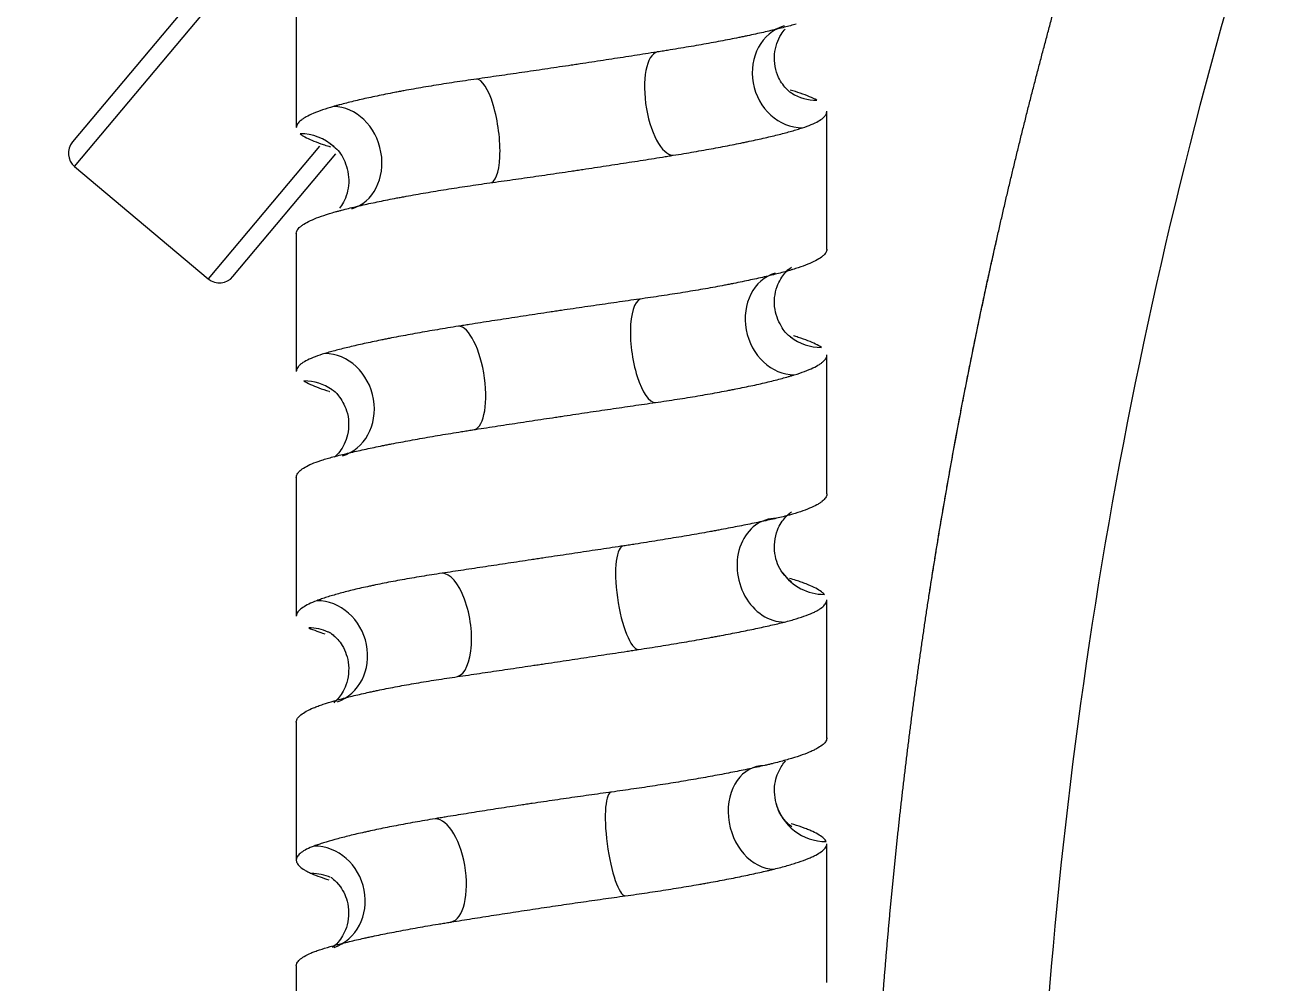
# Model space of a CAD drawing. Header units: millimetres. Extents: x 6110 to 6704, y -2661 to -1821.
# Drawn here: x 6585.37 to 6594.32, y -2388.5 to -2381.64 of the extents above; entities that cross this region are included whole.
import ezdxf

# ---------------------------------------------------------------- set-up
doc = ezdxf.new("R2010")
doc.units = ezdxf.units.MM
doc.header["$LTSCALE"] = 0.1
doc.linetypes.add('HIDDEN2', pattern=[4.7625, 3.175, -1.5875])
doc.layers.add('1', color=4, linetype='HIDDEN2', lineweight=13)
doc.layers.add('DIM', color=3, linetype='Continuous', lineweight=9)

msp = doc.modelspace()

# ---------------------------------------------------------------- hatches: boundary and pattern name
at = {"layer": 'DIM'}
h = msp.add_hatch(dxfattribs=at)
h.set_pattern_fill('ANSI31', color=2)
edge = h.paths.add_edge_path()
edge.add_line((6619.6172, -2595.9805), (6619.6172, -1962.2056))
edge.add_line((6634.6172, -1966.1101), (6619.6172, -1966.1101))
edge.add_line((6634.6172, -2610.9805), (6634.6172, -1966.1101))
edge.add_line((6634.6172, -2610.9805), (6184.4567, -2610.9805))
edge.add_line((6619.6172, -2595.9805), (6184.4567, -2595.9805))
edge.add_line((6184.4567, -2610.9805), (6184.4567, -2595.9805))

# ---------------------------------------------------------------- linework, layer by layer
at = {"layer": '1', "color": 7, "linetype": 'Continuous', "lineweight": -3}
for p, q in [((6587.3184, -2380.566), (6585.715, -2382.4769)), ((6585.7304, -2382.653), (6587.3883, -2380.6772)), ((6587.3184, -2381.3797), (6587.3184, -2382.3728)), ((6590.8665, -2382.1275), (6590.8667, -2382.128)), ((6591.1183, -2383.246), (6591.1184, -2382.2567)), ((6587.4844, -2382.5073), (6586.6879, -2383.4565)), ((6586.864, -2383.4411), (6587.6022, -2382.5613)), ((6585.7304, -2382.653), (6586.6879, -2383.4565)), ((6587.3183, -2383.1306), (6587.3183, -2384.1204)), ((6591.1182, -2384.9974), (6591.1183, -2384.0039)), ((6587.5702, -2384.2496), (6587.5745, -2384.2514)), ((6587.3182, -2384.8787), (6587.3182, -2385.8735)), ((6591.1182, -2386.7469), (6591.1182, -2385.7557)), ((6587.3182, -2386.6314), (6587.3181, -2387.6198)), ((6591.1181, -2388.4969), (6591.1181, -2387.5045)), ((6587.3181, -2388.3781), (6587.3181, -2389.3736))]:
    msp.add_line(p, q, dxfattribs=at)
for centre, radius, start, end in [((6628.8467, -2391.4441), 36.25, 162.25533, 177), ((6585.8107, -2382.5573), 0.125, 140, 230), ((6586.7683, -2383.3608), 0.125, 230, 320)]:
    msp.add_arc(centre, radius, start, end, dxfattribs=at)
for centre, major_axis, ratio, start_param, end_param in [((6590.921, -2382.0044), (0.1094, -0.3587), 0.888594, 3.142001, 6.018362), ((6589.9684, -2382.2016), (0.0592, -0.3703), 0.390026, 3.080154, 6.218695), ((6588.6567, -2382.3983), (0.0521, -0.3714), 0.292737, 6.242656, 9.384306), ((6591.0605, -2381.8069), (0.1938, 0.321), 0.95945, 3.141255, 3.665249), ((6587.6136, -2382.5943), (0.0987, -0.3618), 0.836171, 0.014722, 2.916263), ((6587.338, -2382.79), (0.2587, 0.2714), 0.981376, 0.033293, 0.751856), ((6587.338, -2382.79), (0.2587, 0.2714), 0.981376, 6.279613, 6.316478), ((6590.8581, -2383.7741), (0.1048, -0.36), 0.853671, 3.159547, 6.037546), ((6589.8435, -2383.9712), (0.0529, -0.3712), 0.326595, 3.094431, 6.236094), ((6588.5306, -2384.1678), (0.0581, -0.3705), 0.35872, 6.229007, 9.367885), ((6591.0881, -2383.5766), (0.2282, 0.2976), 0.975504, 3.138393, 3.784109), ((6587.5463, -2384.3637), (0.1017, -0.361), 0.872275, 0.000319, 2.900935), ((6587.3608, -2384.5595), (0.2137, 0.3081), 0.967374, 6.282428, 6.872574), ((6590.7861, -2385.5437), (0.0873, -0.3647), 0.818314, 2.947851, 6.089526), ((6589.7163, -2385.7408), (0.0563, -0.3707), 0.258829, 3.102877, 6.241763), ((6588.4078, -2385.9373), (0.055, -0.3709), 0.422474, 6.221139, 9.362835), ((6591.1073, -2385.3463), (0.3047, 0.2186), 0.983787, 3.134519, 4.080843), ((6587.4868, -2386.1332), (0.1255, -0.3534), 0.902037, 0.000216, 2.830461), ((6587.3938, -2386.329), (0.1627, 0.3379), 0.952193, 0.02904, 0.429751), ((6587.3938, -2386.329), (0.1627, 0.3379), 0.952193, 0.000273, 0.02904), ((6590.7074, -2387.3134), (0.0864, -0.3649), 0.775226, 2.960917, 6.099812), ((6589.6257, -2387.5044), (0.0514, -0.3715), 0.213188, 3.1119, 6.25268), ((6591.1162, -2387.1159), (0.3621, 0.0976), 0.99034, 3.132845, 4.446856), ((6588.3608, -2387.6949), (0.0607, -0.3701), 0.447241, 6.212336, 9.350635), ((6587.4656, -2387.8911), (0.1227, -0.3544), 0.914273, 0.000298, 2.835065), ((6587.4092, -2388.087), (0.1613, 0.3386), 0.94194, 0.019385, 0.4201)]:
    msp.add_ellipse(centre, major_axis=major_axis, ratio=ratio, start_param=start_param, end_param=end_param, dxfattribs=at)
for points, knots in [([(6591.4635, -2389.4815), (6591.4643, -2389.4655), (6591.466, -2389.4337), (6591.4686, -2389.3859), (6591.4713, -2389.3381), (6591.474, -2389.2903), (6591.4768, -2389.2424), (6591.4796, -2389.1946), (6591.4825, -2389.1468), (6591.4855, -2389.099), (6591.4885, -2389.0512), (6591.4916, -2389.0034), (6591.4947, -2388.9556), (6591.4979, -2388.9078), (6591.5012, -2388.86), (6591.5045, -2388.8122), (6591.5079, -2388.7644), (6591.5114, -2388.7165), (6591.5149, -2388.6687), (6591.5185, -2388.6209), (6591.5221, -2388.5731), (6591.5258, -2388.5253), (6591.5296, -2388.4775), (6591.5334, -2388.4297), (6591.5373, -2388.3819), (6591.5412, -2388.3341), (6591.5453, -2388.2863), (6591.5493, -2388.2385), (6591.5535, -2388.1907), (6591.5577, -2388.1429), (6591.5619, -2388.0952), (6591.5662, -2388.0474), (6591.5706, -2387.9996), (6591.575, -2387.9518), (6591.5795, -2387.904), (6591.5841, -2387.8562), (6591.5887, -2387.8084), (6591.5934, -2387.7607), (6591.5982, -2387.7129), (6591.603, -2387.6651), (6591.6078, -2387.6173), (6591.6128, -2387.5696), (6591.6178, -2387.5218), (6591.6228, -2387.474), (6591.6279, -2387.4263), (6591.6331, -2387.3785), (6591.6383, -2387.3308), (6591.6436, -2387.283), (6591.649, -2387.2353), (6591.6544, -2387.1875), (6591.6599, -2387.1398), (6591.6655, -2387.092), (6591.6711, -2387.0443), (6591.6767, -2386.9966), (6591.6825, -2386.9488), (6591.6883, -2386.9011), (6591.6941, -2386.8534), (6591.7, -2386.8057), (6591.706, -2386.758), (6591.7121, -2386.7103), (6591.7182, -2386.6626), (6591.7243, -2386.6149), (6591.7305, -2386.5672), (6591.7368, -2386.5195), (6591.7432, -2386.4718), (6591.7496, -2386.4241), (6591.7561, -2386.3764), (6591.7626, -2386.3287), (6591.7692, -2386.2811), (6591.7759, -2386.2334), (6591.7826, -2386.1857), (6591.7893, -2386.1381), (6591.7962, -2386.0904), (6591.8031, -2386.0428), (6591.8101, -2385.9951), (6591.8171, -2385.9475), (6591.8242, -2385.8999), (6591.8313, -2385.8522), (6591.8385, -2385.8046), (6591.8458, -2385.757), (6591.8532, -2385.7094), (6591.8605, -2385.6618), (6591.868, -2385.6142), (6591.8755, -2385.5666), (6591.8831, -2385.519), (6591.8908, -2385.4715), (6591.8985, -2385.4239), (6591.9062, -2385.3763), (6591.9141, -2385.3288), (6591.922, -2385.2812), (6591.9299, -2385.2336), (6591.9379, -2385.1861), (6591.946, -2385.1386), (6591.9541, -2385.091), (6591.9623, -2385.0435), (6591.9706, -2384.996), (6591.9789, -2384.9485), (6591.9873, -2384.901), (6591.9958, -2384.8535), (6592.0043, -2384.806), (6592.0128, -2384.7585), (6592.0215, -2384.7111), (6592.0302, -2384.6636), (6592.0389, -2384.6162), (6592.0477, -2384.5687), (6592.0566, -2384.5213), (6592.0656, -2384.4738), (6592.0746, -2384.4264), (6592.0836, -2384.379), (6592.0928, -2384.3316), (6592.1019, -2384.2842), (6592.1112, -2384.2368), (6592.1205, -2384.1894), (6592.1299, -2384.142), (6592.1393, -2384.0946), (6592.1488, -2384.0473), (6592.1584, -2383.9999), (6592.168, -2383.9526), (6592.1777, -2383.9053), (6592.1874, -2383.8579), (6592.1972, -2383.8106), (6592.2071, -2383.7633), (6592.217, -2383.716), (6592.227, -2383.6687), (6592.2371, -2383.6214), (6592.2472, -2383.5742), (6592.2574, -2383.5269), (6592.2676, -2383.4797), (6592.2779, -2383.4324), (6592.2883, -2383.3852), (6592.2987, -2383.338), (6592.3092, -2383.2907), (6592.3197, -2383.2435), (6592.3303, -2383.1963), (6592.341, -2383.1492), (6592.3517, -2383.102), (6592.3625, -2383.0548), (6592.3734, -2383.0077), (6592.3843, -2382.9605), (6592.3953, -2382.9134), (6592.4063, -2382.8663), (6592.4174, -2382.8192), (6592.4286, -2382.7721), (6592.4398, -2382.725), (6592.4511, -2382.6779), (6592.4624, -2382.6308), (6592.4738, -2382.5838), (6592.4853, -2382.5367), (6592.4968, -2382.4897), (6592.5084, -2382.4427), (6592.5201, -2382.3957), (6592.5318, -2382.3487), (6592.5436, -2382.3017), (6592.5554, -2382.2547), (6592.5673, -2382.2077), (6592.5793, -2382.1608), (6592.5913, -2382.1138), (6592.6034, -2382.0669), (6592.6156, -2382.02), (6592.6278, -2381.9731), (6592.64, -2381.9262), (6592.6524, -2381.8793), (6592.6648, -2381.8324), (6592.6772, -2381.7856), (6592.6898, -2381.7387), (6592.7023, -2381.6919), (6592.715, -2381.6451), (6592.7277, -2381.5983), (6592.7404, -2381.5515), (6592.7533, -2381.5047), (6592.7662, -2381.4579), (6592.7791, -2381.4112), (6592.7921, -2381.3644), (6592.8052, -2381.3177), (6592.8183, -2381.271), (6592.8315, -2381.2243), (6592.8448, -2381.1776), (6592.8581, -2381.1309), (6592.8715, -2381.0843), (6592.8849, -2381.0376), (6592.8984, -2380.991), (6592.912, -2380.9443), (6592.9256, -2380.8977), (6592.9393, -2380.8512), (6592.9531, -2380.8046), (6592.9669, -2380.758), (6592.9807, -2380.7115), (6592.9947, -2380.6649), (6593.0087, -2380.6184), (6593.0227, -2380.5719), (6593.0368, -2380.5254), (6593.051, -2380.4789), (6593.0653, -2380.4325), (6593.0796, -2380.386), (6593.0939, -2380.3396), (6593.1083, -2380.2932), (6593.1228, -2380.2468), (6593.1374, -2380.2004), (6593.152, -2380.154), (6593.1666, -2380.1077), (6593.1814, -2380.0613), (6593.1912, -2380.0304), (6593.1962, -2380.015)], [0, 0, 0, 0, 0.004961, 0.009922, 0.014883, 0.019845, 0.024807, 0.02977, 0.034733, 0.039696, 0.04466, 0.049625, 0.054589, 0.059554, 0.06452, 0.069485, 0.074452, 0.079418, 0.084385, 0.089353, 0.09432, 0.099288, 0.104257, 0.109226, 0.114195, 0.119165, 0.124135, 0.129106, 0.134077, 0.139048, 0.14402, 0.148992, 0.153964, 0.158937, 0.16391, 0.168884, 0.173858, 0.178833, 0.183808, 0.188783, 0.193759, 0.198735, 0.203711, 0.208688, 0.213665, 0.218643, 0.223621, 0.228599, 0.233578, 0.238557, 0.243537, 0.248517, 0.253497, 0.258478, 0.263459, 0.268441, 0.273423, 0.278405, 0.283388, 0.288371, 0.293355, 0.298339, 0.303323, 0.308308, 0.313293, 0.318278, 0.323264, 0.328251, 0.333237, 0.338224, 0.343212, 0.3482, 0.353188, 0.358177, 0.363166, 0.368155, 0.373145, 0.378135, 0.383126, 0.388117, 0.393109, 0.398101, 0.403093, 0.408085, 0.413078, 0.418072, 0.423066, 0.42806, 0.433055, 0.43805, 0.443045, 0.448041, 0.453037, 0.458034, 0.463031, 0.468028, 0.473026, 0.478024, 0.483023, 0.488022, 0.493021, 0.498021, 0.503021, 0.508021, 0.513022, 0.518024, 0.523025, 0.528028, 0.53303, 0.538033, 0.543036, 0.54804, 0.553044, 0.558049, 0.563054, 0.568059, 0.573065, 0.578071, 0.583077, 0.588084, 0.593092, 0.598099, 0.603107, 0.608116, 0.613125, 0.618134, 0.623144, 0.628154, 0.633164, 0.638175, 0.643186, 0.648198, 0.65321, 0.658222, 0.663235, 0.668248, 0.673262, 0.678276, 0.683291, 0.688305, 0.693321, 0.698336, 0.703352, 0.708369, 0.713385, 0.718403, 0.72342, 0.728438, 0.733457, 0.738475, 0.743495, 0.748514, 0.753534, 0.758555, 0.763575, 0.768597, 0.773618, 0.77864, 0.783662, 0.788685, 0.793708, 0.798732, 0.803756, 0.80878, 0.813805, 0.81883, 0.823856, 0.828882, 0.833908, 0.838935, 0.843962, 0.848989, 0.854017, 0.859046, 0.864074, 0.869103, 0.874133, 0.879163, 0.884193, 0.889224, 0.894255, 0.899286, 0.904318, 0.909351, 0.914383, 0.919416, 0.92445, 0.929484, 0.934518, 0.939553, 0.944588, 0.949623, 0.954659, 0.959696, 0.964732, 0.969769, 0.974807, 0.979845, 0.984883, 0.989921, 0.994961, 1, 1, 1, 1]), ([(6590.8989, -2381.6328), (6590.8724, -2381.6404), (6590.844, -2381.6482), (6590.7831, -2381.6639), (6590.7183, -2381.6798), (6590.6458, -2381.6962), (6590.5885, -2381.7086), (6590.5591, -2381.7149), (6590.5285, -2381.7212), (6590.508, -2381.7255), (6590.4975, -2381.7276), (6590.445, -2381.7382), (6590.4016, -2381.7466), (6590.3122, -2381.7635), (6590.22, -2381.7804), (6590.1226, -2381.7972), (6590.0474, -2381.8097), (6590.022, -2381.8139), (6589.9834, -2381.8202), (6589.9704, -2381.8223), (6589.9444, -2381.8264), (6589.9313, -2381.8285), (6589.9182, -2381.8306)], [0, 0, 0, 0, 0.125, 0.125, 0.25, 0.375, 0.375, 0.4375, 0.46875, 0.46875, 0.5, 0.5, 0.625, 0.625, 0.75, 0.875, 0.875, 0.9375, 0.9375, 0.96875, 0.96875, 1, 1, 1, 1]), ([(6590.8667, -2382.128), (6590.8588, -2382.1278), (6590.8382, -2382.1088), (6590.7606, -2382.0165), (6590.728, -2381.8507), (6590.7756, -2381.7234), (6590.8097, -2381.6789), (6590.819, -2381.6682)], [0, 0, 0, 0, 0.204686, 0.409113, 0.666039, 0.903525, 1, 1, 1, 1]), ([(6589.9182, -2381.8306), (6589.8659, -2381.8389), (6589.8131, -2381.8471), (6589.7065, -2381.8637), (6589.5989, -2381.8804), (6589.4894, -2381.8971), (6589.4065, -2381.9097), (6589.3787, -2381.9139), (6589.3369, -2381.9202), (6589.3229, -2381.9223), (6589.2949, -2381.9265), (6589.2808, -2381.9286), (6589.2107, -2381.9391), (6589.155, -2381.9474), (6589.0441, -2381.9638), (6588.9338, -2381.98), (6588.8247, -2381.9957), (6588.7434, -2382.0074), (6588.7164, -2382.0113), (6588.6625, -2382.019), (6588.6356, -2382.0228), (6588.609, -2382.0266)], [0, 0, 0, 0, 0.125, 0.125, 0.25, 0.375, 0.375, 0.4375, 0.4375, 0.46875, 0.46875, 0.5, 0.5, 0.625, 0.625, 0.75, 0.875, 0.875, 0.9375, 0.9375, 1, 1, 1, 1]), ([(6588.609, -2382.0266), (6588.5553, -2382.0342), (6588.5028, -2382.0419), (6588.4003, -2382.0575), (6588.3002, -2382.0734), (6588.2049, -2382.0896), (6588.1351, -2382.102), (6588.1122, -2382.1061), (6588.0782, -2382.1124), (6588.067, -2382.1145), (6588.0446, -2382.1187), (6588.0335, -2382.1208), (6587.9787, -2382.1313), (6587.9368, -2382.1397), (6587.8565, -2382.1565), (6587.7799, -2382.1732), (6587.7105, -2382.1899), (6587.6613, -2382.2024), (6587.6453, -2382.2066), (6587.6221, -2382.2128), (6587.6145, -2382.2149), (6587.5995, -2382.2191), (6587.5922, -2382.2211), (6587.5849, -2382.2232)], [0, 0, 0, 0, 0.125, 0.125, 0.25, 0.375, 0.375, 0.4375, 0.4375, 0.46875, 0.46875, 0.5, 0.5, 0.625, 0.625, 0.75, 0.875, 0.875, 0.9375, 0.9375, 0.96875, 0.96875, 1, 1, 1, 1]), ([(6591.0467, -2382.1779), (6591.0314, -2382.1696), (6591.0138, -2382.1614), (6590.9743, -2382.1447), (6590.9321, -2382.1287), (6590.8819, -2382.1126), (6590.856, -2382.1049)], [0, 0, 0, 0, 0.342554, 0.342554, 0.685107, 1, 1, 1, 1]), ([(6587.5849, -2382.2232), (6587.5562, -2382.2314), (6587.5298, -2382.2397), (6587.4816, -2382.2562), (6587.4379, -2382.2728), (6587.4034, -2382.2894), (6587.3809, -2382.302), (6587.374, -2382.3061), (6587.3645, -2382.3124), (6587.3614, -2382.3145), (6587.3557, -2382.3187), (6587.353, -2382.3208), (6587.3401, -2382.3313), (6587.3324, -2382.3395), (6587.3217, -2382.3559), (6587.3186, -2382.3647), (6587.3184, -2382.3734), (6587.3184, -2382.3741)], [0, 0, 0, 0, 0.164059, 0.164059, 0.328118, 0.492177, 0.492177, 0.574206, 0.574206, 0.615221, 0.615221, 0.656236, 0.656236, 0.820295, 0.820295, 0.984354, 1, 1, 1, 1]), ([(6590.9431, -2382.376), (6590.9669, -2382.3684), (6590.9882, -2382.3606), (6591.026, -2382.3449), (6591.059, -2382.3289), (6591.0824, -2382.3126), (6591.0965, -2382.3001), (6591.1005, -2382.2959), (6591.1057, -2382.2896), (6591.1073, -2382.2875), (6591.1101, -2382.2833), (6591.1114, -2382.2812), (6591.1164, -2382.2716), (6591.1183, -2382.2642), (6591.1184, -2382.2568)], [0, 0, 0, 0, 0.205097, 0.205097, 0.410195, 0.615292, 0.615292, 0.717841, 0.717841, 0.769115, 0.769115, 0.820389, 0.820389, 1, 1, 1, 1]), ([(6587.345, -2382.4183), (6587.3544, -2382.4259), (6587.3663, -2382.4335), (6587.3947, -2382.4491), (6587.4278, -2382.4649), (6587.4702, -2382.4812), (6587.5054, -2382.4935), (6587.5178, -2382.4977), (6587.5372, -2382.5039), (6587.5438, -2382.506), (6587.5544, -2382.5093), (6587.5583, -2382.5105), (6587.5622, -2382.5117)], [0, 0, 0, 0, 0.256945, 0.256945, 0.513891, 0.770836, 0.770836, 0.899309, 0.899309, 0.963545, 0.963545, 1, 1, 1, 1]), ([(6590.0181, -2382.5726), (6590.0691, -2382.5644), (6590.1186, -2382.5561), (6590.2149, -2382.5395), (6590.3085, -2382.5228), (6590.3965, -2382.5061), (6590.4604, -2382.4935), (6590.4919, -2382.4872), (6590.5225, -2382.4808), (6590.5428, -2382.4766), (6590.5528, -2382.4745), (6590.6023, -2382.464), (6590.64, -2382.4556), (6590.7112, -2382.4392), (6590.7786, -2382.4229), (6590.8381, -2382.4071), (6590.8798, -2382.3953), (6590.8932, -2382.3914), (6590.9189, -2382.3837), (6590.9313, -2382.3798), (6590.9431, -2382.376)], [0, 0, 0, 0, 0.125, 0.125, 0.25, 0.375, 0.375, 0.4375, 0.46875, 0.46875, 0.5, 0.5, 0.625, 0.625, 0.75, 0.875, 0.875, 0.9375, 0.9375, 1, 1, 1, 1]), ([(6587.5635, -2382.4918), (6587.5635, -2382.4917), (6587.5687, -2382.4949), (6587.5859, -2382.5096), (6587.5967, -2382.5185)], [0, 0, 0, 0, 0.515901, 1, 1, 1, 1]), ([(6587.5967, -2382.5185), (6587.6263, -2382.5439), (6587.6714, -2382.6084), (6587.708, -2382.7702), (6587.6691, -2382.8914), (6587.6374, -2382.9386), (6587.6284, -2382.9503)], [0, 0, 0, 0, 0.284522, 0.583865, 0.878859, 1, 1, 1, 1]), ([(6588.7044, -2382.7699), (6588.7589, -2382.7623), (6588.8138, -2382.7546), (6588.9239, -2382.739), (6589.0345, -2382.7231), (6589.1461, -2382.7068), (6589.2302, -2382.6944), (6589.2583, -2382.6902), (6589.3005, -2382.684), (6589.3146, -2382.6819), (6589.3428, -2382.6777), (6589.3569, -2382.6755), (6589.4272, -2382.665), (6589.4829, -2382.6565), (6589.593, -2382.6397), (6589.7021, -2382.6229), (6589.8088, -2382.6061), (6589.888, -2382.5935), (6589.9143, -2382.5893), (6589.9534, -2382.5831), (6589.9665, -2382.581), (6589.9924, -2382.5768), (6590.0053, -2382.5747), (6590.0181, -2382.5726)], [0, 0, 0, 0, 0.125, 0.125, 0.25, 0.375, 0.375, 0.4375, 0.4375, 0.46875, 0.46875, 0.5, 0.5, 0.625, 0.625, 0.75, 0.875, 0.875, 0.9375, 0.9375, 0.96875, 0.96875, 1, 1, 1, 1]), ([(6587.6431, -2382.9653), (6587.6746, -2382.9571), (6587.7078, -2382.9489), (6587.7778, -2382.9324), (6587.8514, -2382.9158), (6587.9319, -2382.8992), (6587.995, -2382.8866), (6588.0271, -2382.8804), (6588.0603, -2382.8741), (6588.0827, -2382.8699), (6588.094, -2382.8678), (6588.1508, -2382.8573), (6588.1974, -2382.849), (6588.2928, -2382.8327), (6588.3905, -2382.8165), (6588.4925, -2382.8008), (6588.5707, -2382.7891), (6588.597, -2382.7852), (6588.6503, -2382.7775), (6588.6773, -2382.7737), (6588.7044, -2382.7699)], [0, 0, 0, 0, 0.125, 0.125, 0.25, 0.375, 0.375, 0.4375, 0.46875, 0.46875, 0.5, 0.5, 0.625, 0.625, 0.75, 0.875, 0.875, 0.9375, 0.9375, 1, 1, 1, 1]), ([(6587.3183, -2383.1318), (6587.3183, -2383.1262), (6587.3212, -2383.1127), (6587.3314, -2383.0988), (6587.344, -2383.0865), (6587.3488, -2383.0823), (6587.357, -2383.0761), (6587.3598, -2383.074), (6587.3659, -2383.0698), (6587.3691, -2383.0677), (6587.3859, -2383.0572), (6587.4016, -2383.0488), (6587.4376, -2383.032), (6587.4781, -2383.0153), (6587.5278, -2382.9986), (6587.5684, -2382.9861), (6587.5826, -2382.9819), (6587.6046, -2382.9757), (6587.6122, -2382.9736), (6587.6274, -2382.9695), (6587.6352, -2382.9674), (6587.6431, -2382.9653)], [0, 0, 0, 0, 0.106013, 0.255011, 0.255011, 0.32951, 0.32951, 0.366759, 0.366759, 0.404008, 0.404008, 0.553006, 0.553006, 0.702004, 0.851002, 0.851002, 0.925501, 0.925501, 0.962751, 0.962751, 1, 1, 1, 1]), ([(6591.1183, -2383.2447), (6591.1183, -2383.2472), (6591.1173, -2383.2577), (6591.1122, -2383.2684), (6591.1025, -2383.2809), (6591.0987, -2383.2851), (6591.092, -2383.2914), (6591.0896, -2383.2935), (6591.0845, -2383.2977), (6591.0818, -2383.2999), (6591.0675, -2383.3105), (6591.0537, -2383.3189), (6591.0214, -2383.3358), (6590.9846, -2383.3527), (6590.9386, -2383.3696), (6590.9005, -2383.3822), (6590.8873, -2383.3863), (6590.8665, -2383.3926), (6590.8594, -2383.3947), (6590.845, -2383.3989), (6590.8376, -2383.401), (6590.8302, -2383.4031)], [0, 0, 0, 0, 0.04873, 0.207275, 0.207275, 0.286548, 0.286548, 0.326184, 0.326184, 0.36582, 0.36582, 0.524365, 0.524365, 0.68291, 0.841455, 0.841455, 0.920728, 0.920728, 0.960364, 0.960364, 1, 1, 1, 1]), ([(6591.848, -2385.743), (6591.8505, -2385.7263), (6591.8639, -2385.64), (6591.8887, -2385.4828), (6591.9236, -2385.2702), (6591.9603, -2385.0542), (6591.989, -2384.8911), (6592.0086, -2384.782), (6592.0184, -2384.7278), (6592.0284, -2384.6734), (6592.0384, -2384.6187), (6592.0487, -2384.5637), (6592.059, -2384.5084), (6592.0695, -2384.4529), (6592.0802, -2384.3971), (6592.0909, -2384.3409), (6592.1019, -2384.2845), (6592.1129, -2384.2279), (6592.1241, -2384.1709), (6592.1355, -2384.1136), (6592.147, -2384.0561), (6592.1587, -2383.9983), (6592.1705, -2383.9402), (6592.1825, -2383.8819), (6592.1946, -2383.8232), (6592.2069, -2383.7643), (6592.2193, -2383.7051), (6592.2319, -2383.6456), (6592.2447, -2383.5859), (6592.2576, -2383.5259), (6592.2706, -2383.4656), (6592.2839, -2383.405), (6592.2973, -2383.3441), (6592.3109, -2383.283), (6592.3246, -2383.2216), (6592.3339, -2383.1806), (6592.3385, -2383.16)], [0, 0, 0, 0, 0.019387, 0.100594, 0.182974, 0.26655, 0.351344, 0.37216, 0.393084, 0.414117, 0.435259, 0.45651, 0.477871, 0.499342, 0.520922, 0.542613, 0.564415, 0.586328, 0.608351, 0.630487, 0.652733, 0.675092, 0.697563, 0.720147, 0.742843, 0.765652, 0.788574, 0.811609, 0.834758, 0.858021, 0.881398, 0.904889, 0.928495, 0.952215, 0.97605, 1, 1, 1, 1]), ([(6590.8302, -2383.4031), (6590.8004, -2383.4114), (6590.7687, -2383.4196), (6590.7018, -2383.4363), (6590.6312, -2383.453), (6590.5534, -2383.4697), (6590.4923, -2383.4823), (6590.4611, -2383.4887), (6590.4288, -2383.495), (6590.407, -2383.4992), (6590.396, -2383.5013), (6590.3407, -2383.5118), (6590.2952, -2383.5202), (6590.2018, -2383.5366), (6590.1061, -2383.5528), (6590.0056, -2383.5687), (6589.9285, -2383.5804), (6589.9025, -2383.5843), (6589.8498, -2383.592), (6589.8232, -2383.5958), (6589.7964, -2383.5996)], [0, 0, 0, 0, 0.125, 0.125, 0.25, 0.375, 0.375, 0.4375, 0.46875, 0.46875, 0.5, 0.5, 0.625, 0.625, 0.75, 0.875, 0.875, 0.9375, 0.9375, 1, 1, 1, 1]), ([(6590.8599, -2383.8741), (6590.8373, -2383.8607), (6590.7972, -2383.8165), (6590.7314, -2383.6745), (6590.7501, -2383.5128), (6590.8166, -2383.4104), (6590.8573, -2383.3779), (6590.8641, -2383.374), (6590.8642, -2383.374)], [0, 0, 0, 0, 0.170972, 0.359261, 0.567879, 0.738376, 0.886413, 1, 1, 1, 1]), ([(6589.7964, -2383.5996), (6589.7424, -2383.6072), (6589.6881, -2383.6149), (6589.5787, -2383.6306), (6589.4688, -2383.6465), (6589.3575, -2383.6628), (6589.2735, -2383.6752), (6589.2455, -2383.6794), (6589.2033, -2383.6856), (6589.1892, -2383.6877), (6589.1609, -2383.692), (6589.1468, -2383.6941), (6589.0763, -2383.7046), (6589.0205, -2383.7131), (6588.9097, -2383.7299), (6588.8, -2383.7467), (6588.6921, -2383.7634), (6588.612, -2383.7759), (6588.5854, -2383.7801), (6588.5457, -2383.7863), (6588.5325, -2383.7884), (6588.5062, -2383.7926), (6588.4932, -2383.7947), (6588.4801, -2383.7967)], [0, 0, 0, 0, 0.125, 0.125, 0.25, 0.375, 0.375, 0.4375, 0.4375, 0.46875, 0.46875, 0.5, 0.5, 0.625, 0.625, 0.75, 0.875, 0.875, 0.9375, 0.9375, 0.96875, 0.96875, 1, 1, 1, 1]), ([(6588.4801, -2383.7967), (6588.4283, -2383.8049), (6588.3779, -2383.8132), (6588.2796, -2383.8297), (6588.184, -2383.8463), (6588.0936, -2383.863), (6588.0278, -2383.8755), (6587.9954, -2383.8818), (6587.9637, -2383.8881), (6587.9428, -2383.8923), (6587.9324, -2383.8944), (6587.8811, -2383.9048), (6587.8421, -2383.9131), (6587.7678, -2383.9294), (6587.6974, -2383.9456), (6587.6346, -2383.9613), (6587.5904, -2383.9729), (6587.5761, -2383.9768), (6587.5486, -2383.9845), (6587.5353, -2383.9883), (6587.5226, -2383.9921)], [0, 0, 0, 0, 0.125, 0.125, 0.25, 0.375, 0.375, 0.4375, 0.46875, 0.46875, 0.5, 0.5, 0.625, 0.625, 0.75, 0.875, 0.875, 0.9375, 0.9375, 1, 1, 1, 1]), ([(6591.0794, -2383.9482), (6591.0679, -2383.9405), (6591.0541, -2383.9328), (6591.0219, -2383.917), (6590.9851, -2383.9011), (6590.9391, -2383.8847), (6590.9029, -2383.8728), (6590.8916, -2383.8692), (6590.8798, -2383.8656)], [0, 0, 0, 0, 0.291492, 0.291492, 0.582983, 0.874475, 0.874475, 1, 1, 1, 1]), ([(6590.8742, -2383.8844), (6590.8742, -2383.8843), (6590.8711, -2383.8824), (6590.8628, -2383.8762), (6590.8599, -2383.8741)], [0, 0, 0, 0, 0.695877, 1, 1, 1, 1]), ([(6587.5226, -2383.9921), (6587.4971, -2383.9996), (6587.4739, -2384.0073), (6587.4325, -2384.0229), (6587.3958, -2384.0387), (6587.3685, -2384.0549), (6587.3515, -2384.0673), (6587.3465, -2384.0714), (6587.3398, -2384.0777), (6587.3378, -2384.0798), (6587.3339, -2384.084), (6587.3322, -2384.0861), (6587.3242, -2384.0966), (6587.3203, -2384.105), (6587.3185, -2384.1157), (6587.3183, -2384.118), (6587.3183, -2384.1204)], [0, 0, 0, 0, 0.189403, 0.189403, 0.378807, 0.56821, 0.56821, 0.662912, 0.662912, 0.710263, 0.710263, 0.757614, 0.757614, 0.947017, 0.947017, 1, 1, 1, 1]), ([(6590.8851, -2384.1451), (6590.9121, -2384.1368), (6590.9367, -2384.1285), (6590.9813, -2384.1118), (6591.0213, -2384.0951), (6591.0521, -2384.0783), (6591.0718, -2384.0656), (6591.0777, -2384.0614), (6591.0858, -2384.0551), (6591.0883, -2384.0529), (6591.0931, -2384.0487), (6591.0953, -2384.0466), (6591.1057, -2384.036), (6591.1115, -2384.0277), (6591.1171, -2384.0138), (6591.1183, -2384.0082), (6591.1183, -2384.0027)], [0, 0, 0, 0, 0.175914, 0.175914, 0.351827, 0.527741, 0.527741, 0.615698, 0.615698, 0.659676, 0.659676, 0.703654, 0.703654, 0.879568, 0.879568, 1, 1, 1, 1]), ([(6587.3728, -2384.1884), (6587.3862, -2384.1966), (6587.4018, -2384.2048), (6587.4377, -2384.2214), (6587.478, -2384.2379), (6587.5272, -2384.2546), (6587.5544, -2384.263), (6587.5546, -2384.2631), (6587.5549, -2384.2632)], [0, 0, 0, 0, 0.332198, 0.332198, 0.664396, 0.996595, 0.996595, 1, 1, 1, 1]), ([(6589.8907, -2384.3429), (6589.9437, -2384.3353), (6589.9954, -2384.3275), (6590.0963, -2384.3118), (6590.1946, -2384.2959), (6590.2879, -2384.2796), (6590.356, -2384.2672), (6590.3783, -2384.263), (6590.4114, -2384.2567), (6590.4223, -2384.2546), (6590.4441, -2384.2504), (6590.4548, -2384.2482), (6590.5081, -2384.2376), (6590.5487, -2384.2292), (6590.6262, -2384.2123), (6590.6999, -2384.1954), (6590.7661, -2384.1786), (6590.8129, -2384.166), (6590.8281, -2384.1618), (6590.85, -2384.1555), (6590.8572, -2384.1534), (6590.8714, -2384.1492), (6590.8783, -2384.1472), (6590.8851, -2384.1451)], [0, 0, 0, 0, 0.125, 0.125, 0.25, 0.375, 0.375, 0.4375, 0.4375, 0.46875, 0.46875, 0.5, 0.5, 0.625, 0.625, 0.75, 0.875, 0.875, 0.9375, 0.9375, 0.96875, 0.96875, 1, 1, 1, 1]), ([(6587.5745, -2384.2514), (6587.589, -2384.257), (6587.6183, -2384.2863), (6587.6938, -2384.4034), (6587.6997, -2384.5724), (6587.6376, -2384.6911), (6587.6023, -2384.7256), (6587.5914, -2384.7349)], [0, 0, 0, 0, 0.191849, 0.398402, 0.647127, 0.861847, 1, 1, 1, 1]), ([(6588.5815, -2384.5388), (6588.6344, -2384.5306), (6588.6878, -2384.5224), (6588.7954, -2384.5058), (6588.9039, -2384.4892), (6589.0139, -2384.4725), (6589.0971, -2384.4599), (6589.1249, -2384.4558), (6589.1668, -2384.4495), (6589.1808, -2384.4473), (6589.2089, -2384.4431), (6589.2229, -2384.441), (6589.293, -2384.4305), (6589.3487, -2384.4222), (6589.4593, -2384.4058), (6589.569, -2384.3896), (6589.6772, -2384.3738), (6589.7577, -2384.3621), (6589.7845, -2384.3582), (6589.8378, -2384.3505), (6589.8643, -2384.3467), (6589.8907, -2384.3429)], [0, 0, 0, 0, 0.125, 0.125, 0.25, 0.375, 0.375, 0.4375, 0.4375, 0.46875, 0.46875, 0.5, 0.5, 0.625, 0.625, 0.75, 0.875, 0.875, 0.9375, 0.9375, 1, 1, 1, 1]), ([(6587.57, -2384.7354), (6587.5982, -2384.7278), (6587.6284, -2384.7202), (6587.6925, -2384.7046), (6587.7605, -2384.6887), (6587.836, -2384.6725), (6587.8955, -2384.6601), (6587.9259, -2384.6539), (6587.9575, -2384.6477), (6587.9787, -2384.6435), (6587.9895, -2384.6413), (6588.0436, -2384.6308), (6588.0883, -2384.6224), (6588.1801, -2384.6056), (6588.2744, -2384.5889), (6588.3738, -2384.5722), (6588.4503, -2384.5596), (6588.4761, -2384.5555), (6588.5153, -2384.5492), (6588.5285, -2384.5471), (6588.5549, -2384.543), (6588.5682, -2384.5409), (6588.5815, -2384.5388)], [0, 0, 0, 0, 0.125, 0.125, 0.25, 0.375, 0.375, 0.4375, 0.46875, 0.46875, 0.5, 0.5, 0.625, 0.625, 0.75, 0.875, 0.875, 0.9375, 0.9375, 0.96875, 0.96875, 1, 1, 1, 1]), ([(6587.3182, -2384.879), (6587.3183, -2384.8714), (6587.3203, -2384.8637), (6587.3266, -2384.8519), (6587.3295, -2384.8477), (6587.3347, -2384.8415), (6587.3366, -2384.8394), (6587.3407, -2384.8352), (6587.3429, -2384.8331), (6587.3547, -2384.8226), (6587.3664, -2384.8144), (6587.3947, -2384.798), (6587.4275, -2384.7819), (6587.4695, -2384.7662), (6587.5046, -2384.7545), (6587.5168, -2384.7507), (6587.5425, -2384.743), (6587.556, -2384.7392), (6587.57, -2384.7354)], [0, 0, 0, 0, 0.15487, 0.15487, 0.239383, 0.239383, 0.28164, 0.28164, 0.323896, 0.323896, 0.492922, 0.492922, 0.661948, 0.830974, 0.830974, 0.915487, 0.915487, 1, 1, 1, 1]), ([(6591.1182, -2384.9969), (6591.1182, -2384.998), (6591.1182, -2384.9991), (6591.1176, -2385.0085), (6591.1115, -2385.0252), (6591.0959, -2385.042), (6591.0804, -2385.0546), (6591.0747, -2385.0588), (6591.0651, -2385.0652), (6591.0618, -2385.0673), (6591.0548, -2385.0715), (6591.0512, -2385.0736), (6591.0322, -2385.0842), (6591.0147, -2385.0925), (6590.9754, -2385.109), (6590.9316, -2385.1252), (6590.8789, -2385.1411), (6590.8361, -2385.1529), (6590.8213, -2385.1567), (6590.7905, -2385.1645), (6590.7744, -2385.1683), (6590.758, -2385.1721)], [0, 0, 0, 0, 0.018233, 0.018233, 0.158485, 0.298738, 0.298738, 0.368864, 0.368864, 0.403927, 0.403927, 0.43899, 0.43899, 0.579243, 0.579243, 0.719495, 0.859748, 0.859748, 0.929874, 0.929874, 1, 1, 1, 1]), ([(6590.758, -2385.1721), (6590.7248, -2385.1798), (6590.6898, -2385.1875), (6590.6163, -2385.2032), (6590.5395, -2385.2192), (6590.4558, -2385.2355), (6590.3904, -2385.2479), (6590.3571, -2385.2542), (6590.3227, -2385.2605), (6590.2996, -2385.2647), (6590.288, -2385.2669), (6590.2294, -2385.2774), (6590.1815, -2385.2859), (6590.0835, -2385.3028), (6589.9835, -2385.3196), (6589.8793, -2385.3364), (6589.7996, -2385.3489), (6589.7728, -2385.3531), (6589.7321, -2385.3594), (6589.7185, -2385.3615), (6589.6911, -2385.3656), (6589.6774, -2385.3677), (6589.6637, -2385.3698)], [0, 0, 0, 0, 0.125, 0.125, 0.25, 0.375, 0.375, 0.4375, 0.46875, 0.46875, 0.5, 0.5, 0.625, 0.625, 0.75, 0.875, 0.875, 0.9375, 0.9375, 0.96875, 0.96875, 1, 1, 1, 1]), ([(6590.8026, -2385.5648), (6590.7718, -2385.5216), (6590.7334, -2385.431), (6590.7517, -2385.2566), (6590.8228, -2385.1575), (6590.8598, -2385.1298), (6590.8654, -2385.1266), (6590.8655, -2385.1266)], [0, 0, 0, 0, 0.245401, 0.499726, 0.706775, 0.886321, 1, 1, 1, 1]), ([(6589.6637, -2385.3698), (6589.609, -2385.378), (6589.5542, -2385.3863), (6589.4442, -2385.4029), (6589.3339, -2385.4195), (6589.223, -2385.4362), (6589.1396, -2385.4488), (6589.1117, -2385.453), (6589.0699, -2385.4593), (6589.0559, -2385.4614), (6589.028, -2385.4656), (6589.014, -2385.4677), (6588.9443, -2385.4782), (6588.8893, -2385.4865), (6588.7804, -2385.5028), (6588.6729, -2385.519), (6588.5679, -2385.5348), (6588.4902, -2385.5465), (6588.4644, -2385.5503), (6588.4132, -2385.558), (6588.3878, -2385.5618), (6588.3627, -2385.5656)], [0, 0, 0, 0, 0.125, 0.125, 0.25, 0.375, 0.375, 0.4375, 0.4375, 0.46875, 0.46875, 0.5, 0.5, 0.625, 0.625, 0.75, 0.875, 0.875, 0.9375, 0.9375, 1, 1, 1, 1]), ([(6588.3627, -2385.5656), (6588.3121, -2385.5732), (6588.263, -2385.5809), (6588.1679, -2385.5965), (6588.0757, -2385.6124), (6587.9894, -2385.6286), (6587.9269, -2385.641), (6587.8962, -2385.6472), (6587.8664, -2385.6535), (6587.8467, -2385.6577), (6587.8369, -2385.6598), (6587.7889, -2385.6703), (6587.7526, -2385.6787), (6587.684, -2385.6955), (6587.6195, -2385.7122), (6587.5631, -2385.7289), (6587.5239, -2385.7414), (6587.5113, -2385.7456), (6587.4933, -2385.7518), (6587.4874, -2385.7539), (6587.476, -2385.758), (6587.4704, -2385.7601), (6587.4649, -2385.7622)], [0, 0, 0, 0, 0.125, 0.125, 0.25, 0.375, 0.375, 0.4375, 0.46875, 0.46875, 0.5, 0.5, 0.625, 0.625, 0.75, 0.875, 0.875, 0.9375, 0.9375, 0.96875, 0.96875, 1, 1, 1, 1]), ([(6590.8641, -2385.6262), (6590.8637, -2385.6266), (6590.8529, -2385.6213), (6590.8229, -2385.5875), (6590.8026, -2385.5648)], [0, 0, 0, 0, 0.491105, 1, 1, 1, 1]), ([(6591.1009, -2385.7173), (6591.0934, -2385.709), (6591.0834, -2385.7007), (6591.0588, -2385.684), (6591.0295, -2385.6673), (6590.9911, -2385.6505), (6590.9587, -2385.6379), (6590.9473, -2385.6337), (6590.9294, -2385.6274), (6590.9233, -2385.6252), (6590.9107, -2385.621), (6590.9043, -2385.6189), (6590.8831, -2385.6121), (6590.8678, -2385.6074), (6590.8519, -2385.6027)], [0, 0, 0, 0, 0.219364, 0.219364, 0.438729, 0.658093, 0.658093, 0.767775, 0.767775, 0.822616, 0.822616, 0.877457, 0.877457, 1, 1, 1, 1]), ([(6587.4649, -2385.7622), (6587.4432, -2385.7704), (6587.424, -2385.7786), (6587.3904, -2385.7951), (6587.3615, -2385.8117), (6587.3421, -2385.8283), (6587.3311, -2385.8408), (6587.328, -2385.845), (6587.3243, -2385.8513), (6587.3233, -2385.8534), (6587.3214, -2385.8576), (6587.3206, -2385.8597), (6587.3188, -2385.8658), (6587.3182, -2385.8698), (6587.3182, -2385.8739)], [0, 0, 0, 0, 0.222921, 0.222921, 0.445843, 0.668764, 0.668764, 0.780225, 0.780225, 0.835955, 0.835955, 0.891686, 0.891686, 1, 1, 1, 1]), ([(6590.8143, -2385.9154), (6590.8451, -2385.9077), (6590.8735, -2385.8999), (6590.9258, -2385.8842), (6590.9735, -2385.8682), (6591.0121, -2385.8518), (6591.0375, -2385.8393), (6591.0455, -2385.8352), (6591.0565, -2385.8288), (6591.06, -2385.8267), (6591.0667, -2385.8225), (6591.07, -2385.8204), (6591.0853, -2385.8097), (6591.095, -2385.8013), (6591.1094, -2385.7844), (6591.1165, -2385.7718), (6591.1182, -2385.7594), (6591.1182, -2385.7553)], [0, 0, 0, 0, 0.154216, 0.154216, 0.308433, 0.462649, 0.462649, 0.539757, 0.539757, 0.578312, 0.578312, 0.616866, 0.616866, 0.771082, 0.771082, 0.925298, 1, 1, 1, 1]), ([(6589.7686, -2386.1119), (6589.8224, -2386.1036), (6589.8751, -2386.0953), (6589.9782, -2386.0787), (6590.0792, -2386.0621), (6590.1758, -2386.0453), (6590.2466, -2386.0327), (6590.2699, -2386.0285), (6590.3045, -2386.0222), (6590.3159, -2386.0201), (6590.3387, -2386.0159), (6590.35, -2386.0138), (6590.406, -2386.0033), (6590.449, -2385.9949), (6590.5316, -2385.9785), (6590.6106, -2385.9622), (6590.6827, -2385.9464), (6590.7341, -2385.9346), (6590.7508, -2385.9307), (6590.7832, -2385.923), (6590.7991, -2385.9192), (6590.8143, -2385.9154)], [0, 0, 0, 0, 0.125, 0.125, 0.25, 0.375, 0.375, 0.4375, 0.4375, 0.46875, 0.46875, 0.5, 0.5, 0.625, 0.625, 0.75, 0.875, 0.875, 0.9375, 0.9375, 1, 1, 1, 1]), ([(6587.4077, -2385.9573), (6587.4249, -2385.9649), (6587.4444, -2385.9726), (6587.4832, -2385.9865), (6587.5017, -2385.9928), (6587.5217, -2385.9991)], [0, 0, 0, 0, 0.557762, 0.557762, 1, 1, 1, 1]), ([(6587.5566, -2385.991), (6587.5583, -2385.9875), (6587.5718, -2385.999), (6587.6442, -2386.0637), (6587.7046, -2386.2041), (6587.686, -2386.367), (6587.6219, -2386.4624), (6587.5941, -2386.4868), (6587.586, -2386.4931)], [0, 0, 0, 0, 0.176264, 0.336725, 0.519226, 0.722592, 0.889585, 1, 1, 1, 1]), ([(6588.453, -2386.309), (6588.5049, -2386.3014), (6588.5574, -2386.2937), (6588.6635, -2386.278), (6588.7709, -2386.2622), (6588.8805, -2386.2459), (6588.9637, -2386.2335), (6588.9915, -2386.2294), (6589.0335, -2386.2231), (6589.0476, -2386.221), (6589.0757, -2386.2168), (6589.0899, -2386.2147), (6589.1603, -2386.2041), (6589.2164, -2386.1957), (6589.3281, -2386.1788), (6589.4394, -2386.162), (6589.5497, -2386.1453), (6589.6321, -2386.1327), (6589.6595, -2386.1285), (6589.7006, -2386.1223), (6589.7142, -2386.1202), (6589.7415, -2386.116), (6589.7551, -2386.1139), (6589.7686, -2386.1119)], [0, 0, 0, 0, 0.125, 0.125, 0.25, 0.375, 0.375, 0.4375, 0.4375, 0.46875, 0.46875, 0.5, 0.5, 0.625, 0.625, 0.75, 0.875, 0.875, 0.9375, 0.9375, 0.96875, 0.96875, 1, 1, 1, 1]), ([(6587.5097, -2386.5043), (6587.5342, -2386.4961), (6587.5609, -2386.4879), (6587.6181, -2386.4714), (6587.6793, -2386.4548), (6587.7484, -2386.4382), (6587.8032, -2386.4256), (6587.8313, -2386.4194), (6587.8606, -2386.4131), (6587.8803, -2386.4089), (6587.8903, -2386.4068), (6587.9408, -2386.3963), (6587.9827, -2386.388), (6588.0692, -2386.3717), (6588.1585, -2386.3555), (6588.2534, -2386.3398), (6588.3266, -2386.3281), (6588.3514, -2386.3242), (6588.4017, -2386.3166), (6588.4272, -2386.3127), (6588.453, -2386.309)], [0, 0, 0, 0, 0.125, 0.125, 0.25, 0.375, 0.375, 0.4375, 0.46875, 0.46875, 0.5, 0.5, 0.625, 0.625, 0.75, 0.875, 0.875, 0.9375, 0.9375, 1, 1, 1, 1]), ([(6587.3182, -2386.632), (6587.3182, -2386.6312), (6587.3182, -2386.6304), (6587.3185, -2386.6254), (6587.3194, -2386.6213), (6587.3217, -2386.6151), (6587.3226, -2386.613), (6587.3248, -2386.6088), (6587.326, -2386.6067), (6587.333, -2386.5962), (6587.341, -2386.5878), (6587.3618, -2386.571), (6587.3874, -2386.5543), (6587.4225, -2386.5376), (6587.4525, -2386.5251), (6587.4631, -2386.5209), (6587.4799, -2386.5147), (6587.4856, -2386.5126), (6587.4974, -2386.5084), (6587.5035, -2386.5064), (6587.5097, -2386.5043)], [0, 0, 0, 0, 0.019635, 0.019635, 0.117671, 0.117671, 0.16669, 0.16669, 0.215708, 0.215708, 0.411781, 0.411781, 0.607854, 0.803927, 0.803927, 0.901963, 0.901963, 0.950982, 0.950982, 1, 1, 1, 1]), ([(6591.1181, -2386.7443), (6591.1186, -2386.752), (6591.1166, -2386.7597), (6591.1078, -2386.7755), (6591.094, -2386.7914), (6591.0706, -2386.8078), (6591.0493, -2386.8203), (6591.0416, -2386.8244), (6591.0291, -2386.8307), (6591.0248, -2386.8328), (6591.0159, -2386.8371), (6591.0113, -2386.8392), (6590.9874, -2386.8498), (6590.9661, -2386.8583), (6590.9192, -2386.8752), (6590.868, -2386.892), (6590.8082, -2386.9089), (6590.76, -2386.9215), (6590.7434, -2386.9256), (6590.7177, -2386.9319), (6590.7089, -2386.934), (6590.6913, -2386.9382), (6590.6823, -2386.9403), (6590.6732, -2386.9424)], [0, 0, 0, 0, 0.125, 0.125, 0.25, 0.375, 0.375, 0.4375, 0.4375, 0.46875, 0.46875, 0.5, 0.5, 0.625, 0.625, 0.75, 0.875, 0.875, 0.9375, 0.9375, 0.96875, 0.96875, 1, 1, 1, 1]), ([(6590.7542, -2387.2135), (6590.7423, -2387.1564), (6590.7369, -2387.0599), (6590.786, -2386.9538), (6590.8147, -2386.9181), (6590.8227, -2386.9094)], [0, 0, 0, 0, 0.439454, 0.833026, 1, 1, 1, 1]), ([(6590.6732, -2386.9424), (6590.6381, -2386.9504), (6590.6014, -2386.9584), (6590.5252, -2386.9746), (6590.4459, -2386.9907), (6590.3608, -2387.007), (6590.2947, -2387.0192), (6590.2723, -2387.0233), (6590.2267, -2387.0314), (6590.2036, -2387.0355), (6590.1329, -2387.0478), (6590.0851, -2387.0558), (6589.9877, -2387.0718), (6589.8887, -2387.0875), (6589.7865, -2387.1028), (6589.6828, -2387.118), (6589.6301, -2387.1255), (6589.5766, -2387.1328)], [0, 0, 0, 0, 0.125, 0.125, 0.25, 0.375, 0.375, 0.4375, 0.4375, 0.5, 0.5, 0.625, 0.625, 0.75, 0.875, 0.875, 1, 1, 1, 1]), ([(6589.5766, -2387.1328), (6589.5226, -2387.1402), (6589.4686, -2387.1478), (6589.3605, -2387.163), (6589.2524, -2387.1784), (6589.1441, -2387.1942), (6589.0629, -2387.2063), (6589.0358, -2387.2103), (6588.9951, -2387.2164), (6588.9816, -2387.2184), (6588.9545, -2387.2225), (6588.9409, -2387.2245), (6588.8732, -2387.2347), (6588.8198, -2387.2429), (6588.7144, -2387.2592), (6588.6105, -2387.2755), (6588.5095, -2387.2917), (6588.4348, -2387.3038), (6588.3977, -2387.3098), (6588.3611, -2387.3159), (6588.3367, -2387.3199), (6588.3246, -2387.3219), (6588.3126, -2387.3239)], [0, 0, 0, 0, 0.125, 0.125, 0.25, 0.375, 0.375, 0.4375, 0.4375, 0.46875, 0.46875, 0.5, 0.5, 0.625, 0.625, 0.75, 0.875, 0.875, 0.9375, 0.96875, 0.96875, 1, 1, 1, 1]), ([(6590.8675, -2387.3812), (6590.8675, -2387.3812), (6590.8663, -2387.3806), (6590.8448, -2387.3695), (6590.7839, -2387.2977), (6590.7621, -2387.2386), (6590.7542, -2387.2135)], [0, 0, 0, 0, 0.037052, 0.459184, 0.796155, 1, 1, 1, 1]), ([(6588.3126, -2387.3239), (6588.2631, -2387.3321), (6588.2152, -2387.3404), (6588.1224, -2387.3569), (6588.0326, -2387.3735), (6587.9489, -2387.3902), (6587.8884, -2387.4027), (6587.8587, -2387.409), (6587.8298, -2387.4153), (6587.8108, -2387.4195), (6587.8014, -2387.4216), (6587.755, -2387.4321), (6587.72, -2387.4404), (6587.6541, -2387.4567), (6587.5924, -2387.4729), (6587.5388, -2387.4886), (6587.5018, -2387.5003), (6587.4899, -2387.5041), (6587.4674, -2387.5118), (6587.4566, -2387.5156), (6587.4464, -2387.5194)], [0, 0, 0, 0, 0.125, 0.125, 0.25, 0.375, 0.375, 0.4375, 0.46875, 0.46875, 0.5, 0.5, 0.625, 0.625, 0.75, 0.875, 0.875, 0.9375, 0.9375, 1, 1, 1, 1]), ([(6591.1145, -2387.4876), (6591.1109, -2387.4799), (6591.1049, -2387.4721), (6591.088, -2387.4564), (6591.0663, -2387.4404), (6591.0351, -2387.4241), (6591.008, -2387.4116), (6590.9984, -2387.4074), (6590.983, -2387.4011), (6590.9778, -2387.399), (6590.9669, -2387.3948), (6590.9613, -2387.3927), (6590.9328, -2387.3821), (6590.9078, -2387.3736), (6590.8748, -2387.3633), (6590.8687, -2387.3614), (6590.8626, -2387.3595)], [0, 0, 0, 0, 0.191552, 0.191552, 0.383105, 0.574657, 0.574657, 0.670434, 0.670434, 0.718322, 0.718322, 0.76621, 0.76621, 0.957762, 0.957762, 1, 1, 1, 1]), ([(6587.4464, -2387.5194), (6587.4259, -2387.527), (6587.408, -2387.5347), (6587.3769, -2387.5503), (6587.3507, -2387.5661), (6587.3342, -2387.5823), (6587.3255, -2387.5947), (6587.3232, -2387.5988), (6587.3207, -2387.6051), (6587.32, -2387.6072), (6587.3189, -2387.6114), (6587.3186, -2387.6135), (6587.3175, -2387.624), (6587.3192, -2387.6324), (6587.3274, -2387.6492), (6587.3405, -2387.6659), (6587.3634, -2387.6826), (6587.3842, -2387.6951), (6587.3918, -2387.6993), (6587.4041, -2387.7055), (6587.4083, -2387.7076), (6587.4171, -2387.7118), (6587.4217, -2387.7138), (6587.4264, -2387.7159)], [0, 0, 0, 0, 0.125, 0.125, 0.25, 0.375, 0.375, 0.4375, 0.4375, 0.46875, 0.46875, 0.5, 0.5, 0.625, 0.625, 0.75, 0.875, 0.875, 0.9375, 0.9375, 0.96875, 0.96875, 1, 1, 1, 1]), ([(6590.7407, -2387.6844), (6590.7744, -2387.6761), (6590.8058, -2387.6678), (6590.8642, -2387.6512), (6590.9183, -2387.6345), (6590.9637, -2387.6177), (6590.9945, -2387.605), (6591.0042, -2387.6008), (6591.018, -2387.5945), (6591.0224, -2387.5924), (6591.031, -2387.5881), (6591.0352, -2387.586), (6591.0552, -2387.5755), (6591.0687, -2387.5671), (6591.0909, -2387.5507), (6591.1083, -2387.5344), (6591.116, -2387.5185), (6591.1179, -2387.5083), (6591.1182, -2387.5059), (6591.1181, -2387.5035)], [0, 0, 0, 0, 0.136829, 0.136829, 0.273658, 0.410487, 0.410487, 0.478901, 0.478901, 0.513109, 0.513109, 0.547316, 0.547316, 0.684145, 0.684145, 0.820974, 0.957803, 0.957803, 1, 1, 1, 1]), ([(6587.4264, -2387.7159), (6587.4451, -2387.7241), (6587.4661, -2387.7324), (6587.5084, -2387.7475), (6587.5292, -2387.7544), (6587.5515, -2387.7614)], [0, 0, 0, 0, 0.5447, 0.5447, 1, 1, 1, 1]), ([(6589.6746, -2387.876), (6589.728, -2387.8686), (6589.7804, -2387.8611), (6589.8833, -2387.8458), (6589.9843, -2387.8304), (6590.0815, -2387.8145), (6590.153, -2387.8025), (6590.1884, -2387.7964), (6590.2232, -2387.7903), (6590.2463, -2387.7863), (6590.2578, -2387.7842), (6590.3149, -2387.7739), (6590.359, -2387.7657), (6590.4439, -2387.7494), (6590.5256, -2387.7331), (6590.6011, -2387.7168), (6590.6552, -2387.7046), (6590.6817, -2387.6985), (6590.7073, -2387.6925), (6590.7242, -2387.6884), (6590.7325, -2387.6864), (6590.7407, -2387.6844)], [0, 0, 0, 0, 0.125, 0.125, 0.25, 0.375, 0.375, 0.4375, 0.46875, 0.46875, 0.5, 0.5, 0.625, 0.625, 0.75, 0.875, 0.875, 0.9375, 0.96875, 0.96875, 1, 1, 1, 1]), ([(6587.5684, -2387.7447), (6587.5685, -2387.744), (6587.5784, -2387.754), (6587.6369, -2387.8032), (6587.7012, -2387.9353), (6587.6904, -2388.1022), (6587.6199, -2388.2126), (6587.5855, -2388.2401), (6587.5758, -2388.247)], [0, 0, 0, 0, 0.141775, 0.302544, 0.480872, 0.68811, 0.861823, 1, 1, 1, 1]), ([(6588.4096, -2388.066), (6588.459, -2388.058), (6588.509, -2388.05), (6588.6103, -2388.034), (6588.7128, -2388.0179), (6588.8177, -2388.0017), (6588.9238, -2387.9854), (6588.9775, -2387.9773), (6589.0861, -2387.961), (6589.1402, -2387.9529), (6589.2481, -2387.937), (6589.3555, -2387.9213), (6589.4623, -2387.906), (6589.5688, -2387.8909), (6589.6218, -2387.8834), (6589.6746, -2387.876)], [0, 0, 0, 0, 0.125, 0.125, 0.25, 0.375, 0.375, 0.5, 0.5, 0.625, 0.625, 0.75, 0.875, 0.875, 1, 1, 1, 1]), ([(6587.4849, -2388.2628), (6587.5081, -2388.2552), (6587.5335, -2388.2475), (6587.5884, -2388.2319), (6587.6474, -2388.2161), (6587.7145, -2388.1998), (6587.7679, -2388.1874), (6587.7954, -2388.1812), (6587.824, -2388.1749), (6587.8434, -2388.1707), (6587.8532, -2388.1686), (6587.9027, -2388.1581), (6587.9439, -2388.1497), (6588.0291, -2388.1329), (6588.1172, -2388.1161), (6588.2112, -2388.0994), (6588.284, -2388.0868), (6588.3086, -2388.0827), (6588.3461, -2388.0764), (6588.3587, -2388.0743), (6588.3841, -2388.0701), (6588.3968, -2388.0681), (6588.4096, -2388.066)], [0, 0, 0, 0, 0.125, 0.125, 0.25, 0.375, 0.375, 0.4375, 0.46875, 0.46875, 0.5, 0.5, 0.625, 0.625, 0.75, 0.875, 0.875, 0.9375, 0.9375, 0.96875, 0.96875, 1, 1, 1, 1]), ([(6587.3181, -2388.378), (6587.3181, -2388.3757), (6587.3183, -2388.3733), (6587.3191, -2388.3689), (6587.3196, -2388.3668), (6587.3209, -2388.3626), (6587.3218, -2388.3605), (6587.3267, -2388.35), (6587.333, -2388.3418), (6587.3505, -2388.3254), (6587.3728, -2388.3093), (6587.4045, -2388.2935), (6587.4319, -2388.2819), (6587.4417, -2388.278), (6587.4624, -2388.2703), (6587.4733, -2388.2665), (6587.4849, -2388.2628)], [0, 0, 0, 0, 0.058553, 0.058553, 0.110855, 0.110855, 0.163158, 0.163158, 0.372368, 0.372368, 0.581579, 0.790789, 0.790789, 0.895395, 0.895395, 1, 1, 1, 1])]:
    msp.add_open_spline(points, degree=3, knots=knots, dxfattribs=at)

doc.saveas('drawing.dxf')
